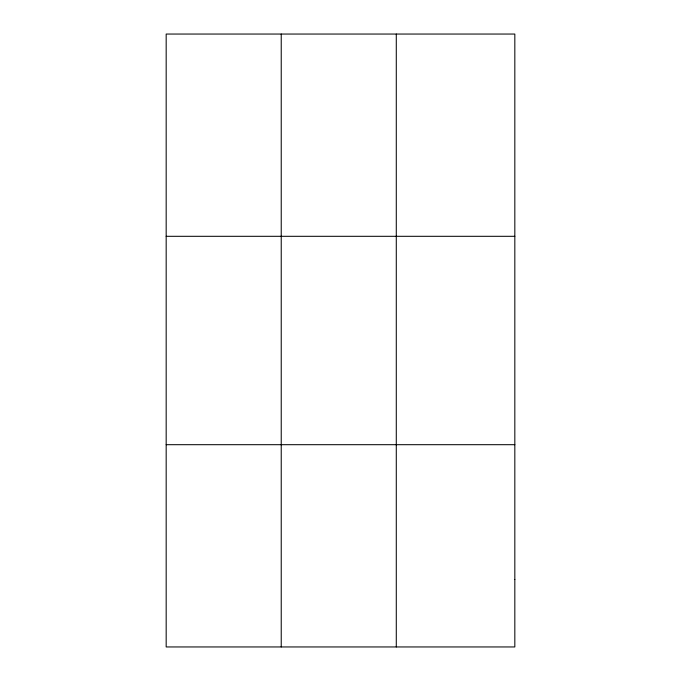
<?xml version="1.0" encoding="UTF-8"?>
<svg xmlns="http://www.w3.org/2000/svg" width="681" height="681" viewBox="0 0 681 681"><rect width="100%" height="100%" fill="white"/><g stroke="black" fill="none" stroke-linecap="round" stroke-linejoin="round"><path stroke-width="1.02" d="M281.227 34.05L281.227 646.95M396.282 34.05L396.282 646.95M166.173 236.307L514.827 236.307M166.173 444.693L514.827 444.693M514.827 579.531L514.827 646.95L166.173 646.95L166.173 34.05L514.827 34.05L514.827 579.531"/></g></svg>
